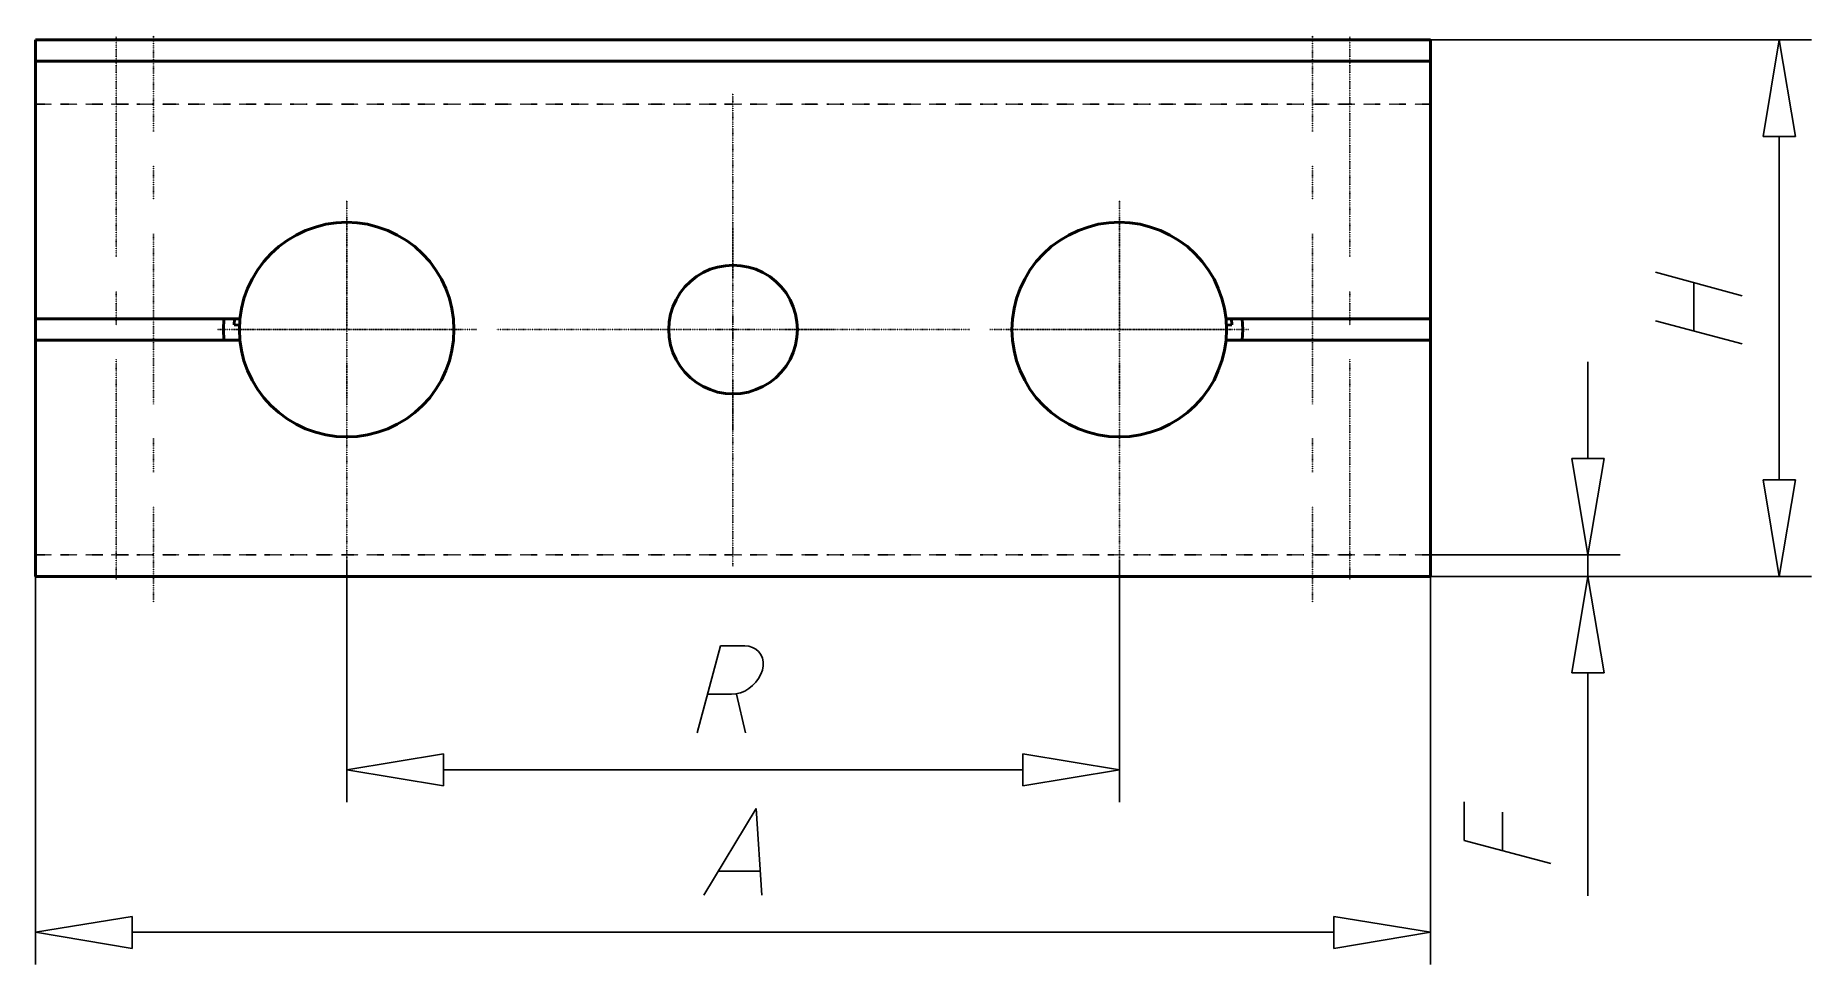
# Model space of a CAD drawing. Header units: millimetres. Extents: x -3432 to 3622, y -4926 to -1236.
import ezdxf

# ---------------------------------------------------------------- set-up
doc = ezdxf.new("R2010")
doc.units = ezdxf.units.MM
doc.linetypes.add('Center', pattern=[1.5, 0.45, -0.5, 0.05, -0.5])
doc.linetypes.add('Dashed', pattern=[2, 1, -1])
for name, color, linetype, lineweight in [('attrib', 7, 'Continuous', 35), ('center', 4, 'Center', 25), ('dimension', 7, 'Continuous', 25), ('hidden', 6, 'Dashed', 25), ('vis', 7, 'Continuous', 50)]:
    doc.layers.add(name, color=color, linetype=linetype, lineweight=lineweight)

msp = doc.modelspace()

# ---------------------------------------------------------------- linework, layer by layer
at = {"layer": 'center'}
for p, q in [((-3112, -2116), (-3112, -1241)), ((-2963, -1618), (-2963, -1237)), ((1640, -1618), (1640, -1237)), ((1789, -2116), (1789, -1241)), ((-662, -1465), (-662, -2201)), ((-2963, -1888), (-2963, -1753)), ((1640, -1888), (1640, -1753)), ((-2196, -1890), (-2196, -2402)), ((873, -1890), (873, -2402)), ((-2196, -1957), (-2196, -2852)), ((873, -1957), (873, -2852)), ((-2963, -2700), (-2963, -2024)), ((-662, -2002), (-662, -2807)), ((1640, -2700), (1640, -2024)), ((-3112, -2387), (-3112, -2252)), ((1789, -2387), (1789, -2252)), ((-662, -2337), (-662, -2472)), ((-1681, -2404), (-2711, -2404)), ((-1748, -2404), (-2643, -2404)), ((-865, -2404), (-1601, -2404)), ((-259, -2404), (-1064, -2404)), ((-594, -2404), (-729, -2404)), ((278, -2404), (-459, -2404)), ((1387, -2404), (358, -2404)), ((1320, -2404), (425, -2404)), ((-3112, -3397), (-3112, -2522)), ((-2196, -2537), (-2196, -2673)), ((873, -2537), (873, -2673)), ((1789, -3397), (1789, -2522)), ((-662, -2607), (-662, -3344)), ((-2196, -2808), (-2196, -3320)), ((873, -2808), (873, -3320)), ((-2963, -2971), (-2963, -2835)), ((1640, -2971), (1640, -2835)), ((-2963, -3487), (-2963, -3106)), ((1640, -3487), (1640, -3106))]:
    msp.add_line(p, q, dxfattribs=at)
at = {"layer": 'dimension'}
for p, q in [((3622, -1254), (2109, -1254)), ((3494, -1254), (3430, -1637)), ((3558, -1637), (3494, -1254)), ((3430, -1637), (3558, -1637)), ((3494, -3001), (3494, -1637)), ((3347, -2270), (3002, -2177)), ((3155, -2218), (3155, -2410)), ((3002, -2369), (3347, -2461)), ((2734, -2532), (2734, -2916)), ((2670, -2916), (2734, -3299)), ((2798, -2916), (2670, -2916)), ((2798, -2916), (2734, -3299)), ((3430, -3001), (3494, -3385)), ((3558, -3001), (3430, -3001)), ((3494, -3385), (3558, -3001)), ((2862, -3299), (2109, -3299)), ((2734, -3299), (2734, -3385)), ((-3432, -4926), (-3432, -3385)), ((-2196, -4281), (-2196, -3320)), ((873, -4281), (873, -3320)), ((2109, -4926), (2109, -3385)), ((2862, -3385), (2109, -3385)), ((3622, -3385), (2109, -3385)), ((2734, -3385), (2670, -3768)), ((2798, -3768), (2734, -3385)), ((-711, -3661), (-804, -4006)), ((-615, -3661), (-711, -3661)), ((-615, -3661), (-599, -3662)), ((-599, -3662), (-584, -3667)), ((-584, -3667), (-571, -3674)), ((-571, -3674), (-560, -3683)), ((-560, -3683), (-551, -3695)), ((-551, -3695), (-545, -3709)), ((-545, -3709), (-542, -3724)), ((-542, -3724), (-542, -3740)), ((-571, -3805), (-584, -3818)), ((-560, -3790), (-571, -3805)), ((-551, -3773), (-560, -3790)), ((-545, -3757), (-551, -3773)), ((-542, -3740), (-545, -3757)), ((2670, -3768), (2798, -3768)), ((2734, -4653), (2734, -3768)), ((-763, -3853), (-667, -3853)), ((-650, -3851), (-667, -3853)), ((-632, -3847), (-650, -3851)), ((-612, -4006), (-648, -3853)), ((-615, -3840), (-632, -3847)), ((-599, -3830), (-615, -3840)), ((-584, -3818), (-599, -3830)), ((-1812, -4089), (-2196, -4153)), ((-1812, -4217), (-1812, -4089)), ((873, -4153), (489, -4089)), ((489, -4089), (489, -4217)), ((-2196, -4153), (-1812, -4217)), ((489, -4153), (-1812, -4153)), ((489, -4217), (873, -4153)), ((2242, -4280), (2242, -4433)), ((-569, -4306), (-777, -4651)), ((-547, -4651), (-569, -4306)), ((2395, -4321), (2395, -4474)), ((2242, -4433), (2587, -4525)), ((-717, -4556), (-554, -4556)), ((-3048, -4735), (-3432, -4798)), ((-3048, -4862), (-3048, -4735)), ((2109, -4798), (1725, -4735)), ((1725, -4735), (1725, -4862)), ((-3432, -4798), (-3048, -4862)), ((1725, -4798), (-3048, -4798)), ((1725, -4862), (2109, -4798))]:
    msp.add_line(p, q, dxfattribs=at)
at = {"layer": 'hidden'}
for p, q in [((-3368, -1509), (-3432, -1509)), ((-3266, -1509), (-3334, -1509)), ((-3165, -1509), (-3233, -1509)), ((-3063, -1509), (-3131, -1509)), ((-2962, -1509), (-3030, -1509)), ((-2861, -1509), (-2928, -1509)), ((-2759, -1509), (-2827, -1509)), ((-2658, -1509), (-2725, -1509)), ((-2556, -1509), (-2624, -1509)), ((-2455, -1509), (-2522, -1509)), ((-2353, -1509), (-2421, -1509)), ((-2252, -1509), (-2319, -1509)), ((-2150, -1509), (-2218, -1509)), ((-2049, -1509), (-2116, -1509)), ((-1947, -1509), (-2015, -1509)), ((-1846, -1509), (-1913, -1509)), ((-1744, -1509), (-1812, -1509)), ((-1643, -1509), (-1710, -1509)), ((-1541, -1509), (-1609, -1509)), ((-1440, -1509), (-1507, -1509)), ((-1338, -1509), (-1406, -1509)), ((-1237, -1509), (-1304, -1509)), ((-1135, -1509), (-1203, -1509)), ((-1034, -1509), (-1101, -1509)), ((-932, -1509), (-1000, -1509)), ((-831, -1509), (-898, -1509)), ((-729, -1509), (-797, -1509)), ((-628, -1509), (-695, -1509)), ((-526, -1509), (-594, -1509)), ((-425, -1509), (-492, -1509)), ((-323, -1509), (-391, -1509)), ((-222, -1509), (-290, -1509)), ((-120, -1509), (-188, -1509)), ((-19, -1509), (-87, -1509)), ((83, -1509), (15, -1509)), ((184, -1509), (116, -1509)), ((286, -1509), (218, -1509)), ((387, -1509), (319, -1509)), ((489, -1509), (421, -1509)), ((590, -1509), (522, -1509)), ((692, -1509), (624, -1509)), ((793, -1509), (725, -1509)), ((894, -1509), (827, -1509)), ((996, -1509), (928, -1509)), ((1097, -1509), (1030, -1509)), ((1199, -1509), (1131, -1509)), ((1300, -1509), (1233, -1509)), ((1402, -1509), (1334, -1509)), ((1503, -1509), (1436, -1509)), ((1605, -1509), (1537, -1509)), ((1706, -1509), (1639, -1509)), ((1808, -1509), (1740, -1509)), ((1909, -1509), (1842, -1509)), ((2011, -1509), (1943, -1509)), ((2109, -1509), (2045, -1509)), ((-3368, -3299), (-3432, -3299)), ((-3266, -3299), (-3334, -3299)), ((-3165, -3299), (-3233, -3299)), ((-3063, -3299), (-3131, -3299)), ((-2962, -3299), (-3030, -3299)), ((-2861, -3299), (-2928, -3299)), ((-2759, -3299), (-2827, -3299)), ((-2658, -3299), (-2725, -3299)), ((-2556, -3299), (-2624, -3299)), ((-2455, -3299), (-2522, -3299)), ((-2353, -3299), (-2421, -3299)), ((-2252, -3299), (-2319, -3299)), ((-2150, -3299), (-2218, -3299)), ((-2049, -3299), (-2116, -3299)), ((-1947, -3299), (-2015, -3299)), ((-1846, -3299), (-1913, -3299)), ((-1744, -3299), (-1812, -3299)), ((-1643, -3299), (-1710, -3299)), ((-1541, -3299), (-1609, -3299)), ((-1440, -3299), (-1507, -3299)), ((-1338, -3299), (-1406, -3299)), ((-1237, -3299), (-1304, -3299)), ((-1135, -3299), (-1203, -3299)), ((-1034, -3299), (-1101, -3299)), ((-932, -3299), (-1000, -3299)), ((-831, -3299), (-898, -3299)), ((-729, -3299), (-797, -3299)), ((-628, -3299), (-695, -3299)), ((-526, -3299), (-594, -3299)), ((-425, -3299), (-492, -3299)), ((-323, -3299), (-391, -3299)), ((-222, -3299), (-290, -3299)), ((-120, -3299), (-188, -3299)), ((-19, -3299), (-87, -3299)), ((83, -3299), (15, -3299)), ((184, -3299), (116, -3299)), ((286, -3299), (218, -3299)), ((387, -3299), (319, -3299)), ((489, -3299), (421, -3299)), ((590, -3299), (522, -3299)), ((692, -3299), (624, -3299)), ((793, -3299), (725, -3299)), ((894, -3299), (827, -3299)), ((996, -3299), (928, -3299)), ((1097, -3299), (1030, -3299)), ((1199, -3299), (1131, -3299)), ((1300, -3299), (1233, -3299)), ((1402, -3299), (1334, -3299)), ((1503, -3299), (1436, -3299)), ((1605, -3299), (1537, -3299)), ((1706, -3299), (1639, -3299)), ((1808, -3299), (1740, -3299)), ((1909, -3299), (1842, -3299)), ((2011, -3299), (1943, -3299)), ((2109, -3299), (2045, -3299))]:
    msp.add_line(p, q, dxfattribs=at)
at = {"layer": 'vis'}
for p, q in [((-3432, -1254), (-3432, -2362)), ((2109, -1254), (-3432, -1254)), ((2109, -1254), (2109, -2362)), ((-3432, -1339), (2109, -1339)), ((-2433, -2050), (-2397, -2029)), ((-2397, -2029), (-2359, -2011)), ((-2359, -2011), (-2320, -1997)), ((-2320, -1997), (-2279, -1986)), ((-2279, -1986), (-2238, -1980)), ((-2238, -1980), (-2196, -1978)), ((-2196, -1978), (-2154, -1980)), ((-2154, -1980), (-2113, -1986)), ((-2113, -1986), (-2072, -1997)), ((-2072, -1997), (-2033, -2011)), ((-2033, -2011), (-1995, -2029)), ((-1995, -2029), (-1959, -2050)), ((636, -2050), (672, -2029)), ((672, -2029), (710, -2011)), ((710, -2011), (749, -1997)), ((749, -1997), (789, -1986)), ((789, -1986), (831, -1980)), ((831, -1980), (873, -1978)), ((873, -1978), (914, -1980)), ((914, -1980), (956, -1986)), ((956, -1986), (996, -1997)), ((996, -1997), (1036, -2011)), ((1036, -2011), (1074, -2029)), ((1074, -2029), (1109, -2050)), ((-2525, -2134), (-2497, -2103)), ((-2497, -2103), (-2466, -2075)), ((-2466, -2075), (-2433, -2050)), ((-1959, -2050), (-1926, -2075)), ((-1926, -2075), (-1895, -2103)), ((-1895, -2103), (-1866, -2134)), ((543, -2134), (571, -2103)), ((571, -2103), (602, -2075)), ((602, -2075), (636, -2050)), ((1109, -2050), (1143, -2075)), ((1143, -2075), (1174, -2103)), ((1174, -2103), (1202, -2134)), ((-2572, -2204), (-2550, -2168)), ((-2550, -2168), (-2525, -2134)), ((-1866, -2134), (-1842, -2168)), ((-1842, -2168), (-1820, -2204)), ((-807, -2194), (-780, -2178)), ((-780, -2178), (-752, -2165)), ((-752, -2165), (-723, -2156)), ((-723, -2156), (-692, -2151)), ((-692, -2151), (-662, -2149)), ((-662, -2149), (-631, -2151)), ((-631, -2151), (-600, -2156)), ((-600, -2156), (-571, -2165)), ((-571, -2165), (-543, -2178)), ((-543, -2178), (-516, -2194)), ((497, -2204), (518, -2168)), ((518, -2168), (543, -2134)), ((1202, -2134), (1227, -2168)), ((1227, -2168), (1249, -2204)), ((-2604, -2281), (-2590, -2241)), ((-2590, -2241), (-2572, -2204)), ((-1820, -2204), (-1802, -2241)), ((-1802, -2241), (-1788, -2281)), ((-872, -2259), (-853, -2235)), ((-853, -2235), (-831, -2213)), ((-831, -2213), (-807, -2194)), ((-516, -2194), (-492, -2213)), ((-492, -2213), (-470, -2235)), ((-470, -2235), (-451, -2259)), ((465, -2281), (479, -2241)), ((479, -2241), (497, -2204)), ((1249, -2204), (1266, -2241)), ((1266, -2241), (1280, -2281)), ((-2620, -2363), (-2614, -2321)), ((-2614, -2321), (-2604, -2281)), ((-1788, -2281), (-1778, -2321)), ((-1778, -2321), (-1772, -2363)), ((-910, -2343), (-901, -2314)), ((-901, -2314), (-888, -2286)), ((-888, -2286), (-872, -2259)), ((-451, -2259), (-435, -2286)), ((-435, -2286), (-423, -2314)), ((-423, -2314), (-413, -2343)), ((449, -2363), (455, -2321)), ((455, -2321), (465, -2281)), ((1280, -2281), (1291, -2321)), ((1291, -2321), (1297, -2363)), ((-2620, -2362), (-3432, -2362)), ((-3432, -2362), (-3432, -2447)), ((-2686, -2404), (-2684, -2362)), ((-2643, -2386), (-2641, -2362)), ((-2622, -2387), (-2643, -2386)), ((-2622, -2404), (-2620, -2363)), ((-1772, -2363), (-1770, -2404)), ((-917, -2404), (-915, -2374)), ((-915, -2374), (-910, -2343)), ((-413, -2343), (-408, -2374)), ((-408, -2374), (-406, -2404)), ((446, -2404), (449, -2363)), ((2109, -2362), (1297, -2362)), ((1297, -2363), (1299, -2404)), ((1320, -2386), (1298, -2387)), ((1318, -2362), (1320, -2386)), ((1361, -2362), (1363, -2404)), ((2109, -2362), (2109, -2447)), ((-3432, -2447), (-3432, -3385)), ((-3432, -2447), (-2620, -2447)), ((-2684, -2447), (-2686, -2404)), ((-2620, -2446), (-2622, -2404)), ((-2614, -2488), (-2620, -2446)), ((-1772, -2446), (-1778, -2488)), ((-1770, -2404), (-1772, -2446)), ((-915, -2435), (-917, -2404)), ((-910, -2466), (-915, -2435)), ((-901, -2495), (-910, -2466)), ((-413, -2466), (-423, -2495)), ((-408, -2435), (-413, -2466)), ((-406, -2404), (-408, -2435)), ((449, -2446), (446, -2404)), ((455, -2488), (449, -2446)), ((1297, -2446), (1291, -2488)), ((1299, -2404), (1297, -2446)), ((1297, -2447), (2109, -2447)), ((1363, -2404), (1361, -2447)), ((2109, -2447), (2109, -3385)), ((-2604, -2528), (-2614, -2488)), ((-2590, -2567), (-2604, -2528)), ((-1788, -2528), (-1802, -2567)), ((-1778, -2488), (-1788, -2528)), ((-888, -2523), (-901, -2495)), ((-872, -2550), (-888, -2523)), ((-435, -2523), (-451, -2550)), ((-423, -2495), (-435, -2523)), ((465, -2528), (455, -2488)), ((479, -2567), (465, -2528)), ((1280, -2528), (1266, -2567)), ((1291, -2488), (1280, -2528)), ((-2572, -2605), (-2590, -2567)), ((-2550, -2641), (-2572, -2605)), ((-1820, -2605), (-1842, -2641)), ((-1802, -2567), (-1820, -2605)), ((-853, -2574), (-872, -2550)), ((-831, -2596), (-853, -2574)), ((-807, -2615), (-831, -2596)), ((-492, -2596), (-516, -2615)), ((-470, -2574), (-492, -2596)), ((-451, -2550), (-470, -2574)), ((497, -2605), (479, -2567)), ((518, -2641), (497, -2605)), ((1249, -2605), (1227, -2641)), ((1266, -2567), (1249, -2605)), ((-2525, -2675), (-2550, -2641)), ((-2497, -2706), (-2525, -2675)), ((-1866, -2675), (-1895, -2706)), ((-1842, -2641), (-1866, -2675)), ((-780, -2631), (-807, -2615)), ((-752, -2643), (-780, -2631)), ((-723, -2653), (-752, -2643)), ((-692, -2658), (-723, -2653)), ((-662, -2660), (-692, -2658)), ((-631, -2658), (-662, -2660)), ((-600, -2653), (-631, -2658)), ((-571, -2643), (-600, -2653)), ((-543, -2631), (-571, -2643)), ((-516, -2615), (-543, -2631)), ((543, -2675), (518, -2641)), ((571, -2706), (543, -2675)), ((1202, -2675), (1174, -2706)), ((1227, -2641), (1202, -2675)), ((-2466, -2734), (-2497, -2706)), ((-2433, -2759), (-2466, -2734)), ((-1926, -2734), (-1959, -2759)), ((-1895, -2706), (-1926, -2734)), ((602, -2734), (571, -2706)), ((636, -2759), (602, -2734)), ((1143, -2734), (1109, -2759)), ((1174, -2706), (1143, -2734)), ((-2397, -2780), (-2433, -2759)), ((-2359, -2798), (-2397, -2780)), ((-2320, -2812), (-2359, -2798)), ((-2279, -2822), (-2320, -2812)), ((-2072, -2812), (-2113, -2822)), ((-2033, -2798), (-2072, -2812)), ((-1995, -2780), (-2033, -2798)), ((-1959, -2759), (-1995, -2780)), ((672, -2780), (636, -2759)), ((710, -2798), (672, -2780)), ((749, -2812), (710, -2798)), ((789, -2822), (749, -2812)), ((996, -2812), (956, -2822)), ((1036, -2798), (996, -2812)), ((1074, -2780), (1036, -2798)), ((1109, -2759), (1074, -2780)), ((-2238, -2829), (-2279, -2822)), ((-2196, -2831), (-2238, -2829)), ((-2154, -2829), (-2196, -2831)), ((-2113, -2822), (-2154, -2829)), ((831, -2829), (789, -2822)), ((873, -2831), (831, -2829)), ((914, -2829), (873, -2831)), ((956, -2822), (914, -2829)), ((-3432, -3385), (2109, -3385))]:
    msp.add_line(p, q, dxfattribs=at)

# ---------------------------------------------------------------- texts
at = {"layer": 'attrib', "flags": 8}
msp.add_attdef('COMPANY', (2114, -1237), '', height=0.5, dxfattribs=at)

doc.saveas('drawing.dxf')
